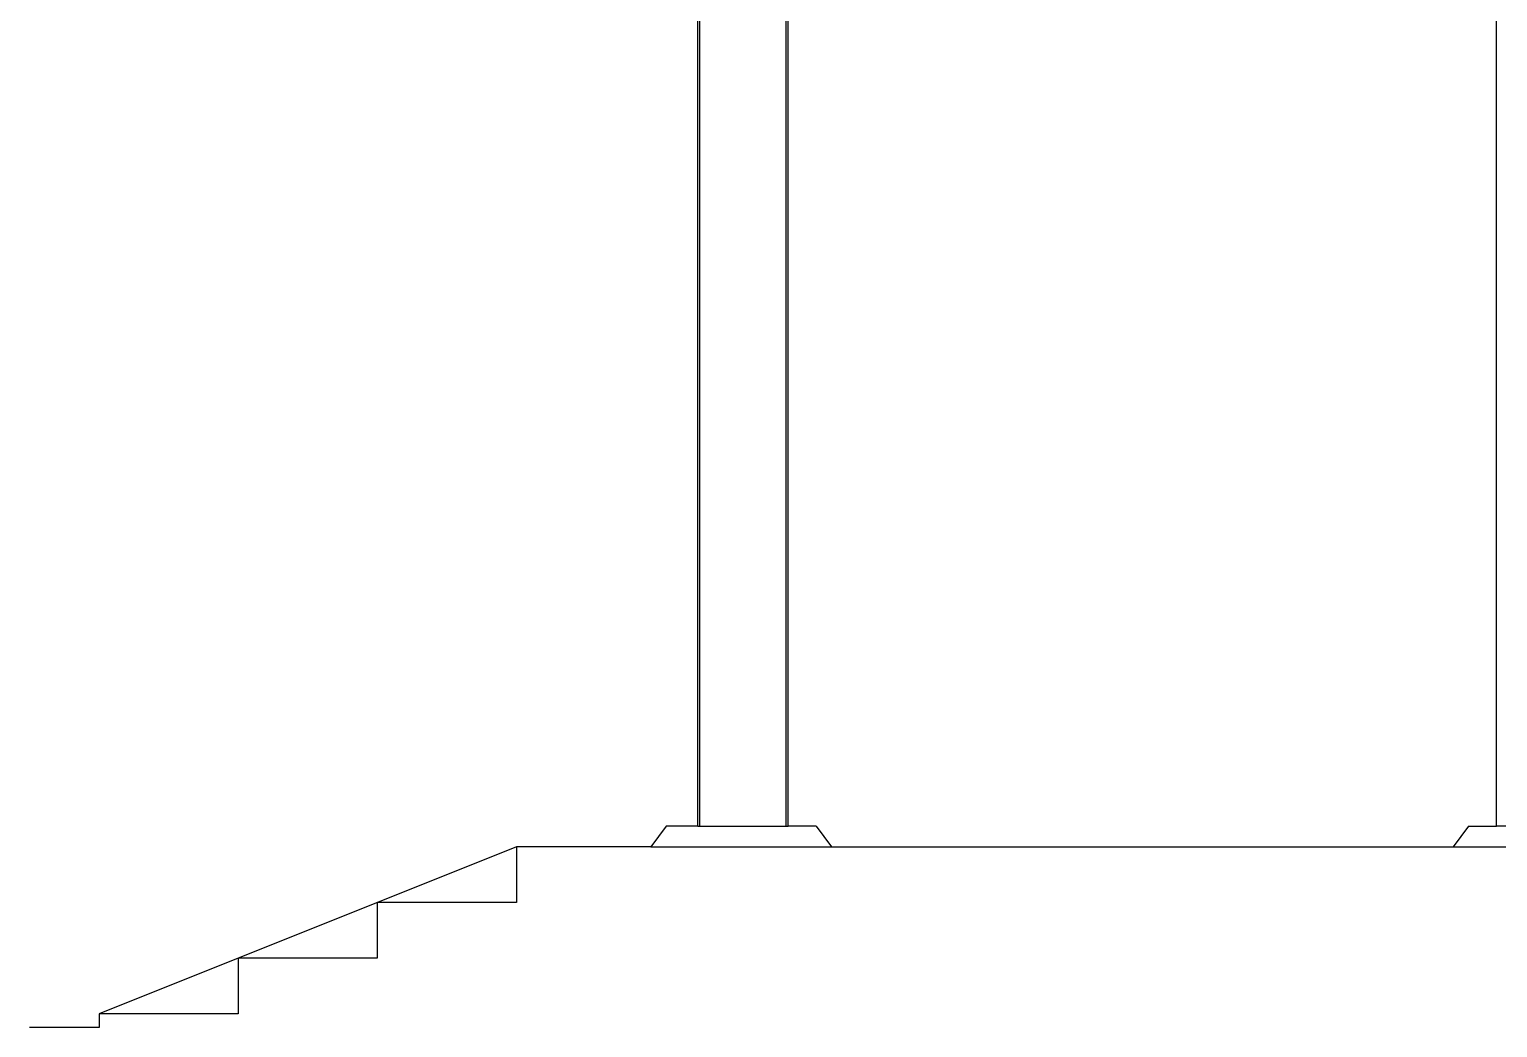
# Model space of a CAD drawing. Header units: metres. Extents: x 347 to 6748, y 1381 to 7652.
# Drawn here: x 347 to 4569, y 1381 to 4253 of the extents above; entities that cross this region are included whole.
import ezdxf

# ---------------------------------------------------------------- set-up
doc = ezdxf.new("R2010")
doc.units = ezdxf.units.M
doc.layers.add('3', color=3, linetype='Continuous')
doc.layers.add('4', color=4, linetype='Continuous')

msp = doc.modelspace()

# ---------------------------------------------------------------- linework, layer by layer
at = {"layer": '3'}
for p, q in [((2274.79, 1961.1), (2274.79, 5598.75)), ((2522.79, 1961.1), (2522.79, 5598.75)), ((2268.79, 1961.1), (2528.79, 1961.1)), ((4825.73, 1961.1), (4565.73, 1961.1)), ((1747.26, 1901.1), (547.26, 1421.1))]:
    msp.add_line(p, q, dxfattribs=at)
at = {"layer": '4'}
for p, q in [((2268.79, 1961.1), (2268.79, 5598.75)), ((2528.79, 1961.1), (2528.79, 5598.75)), ((4565.73, 1961.1), (4565.73, 5598.75)), ((2178.38, 1961.1), (2133.79, 1901.1)), ((2268.79, 1961.1), (2178.38, 1961.1)), ((2609.2, 1961.1), (2528.79, 1961.1)), ((2609.2, 1961.1), (2653.79, 1901.1)), ((4485.31, 1961.1), (4440.73, 1901.1)), ((4485.31, 1961.1), (4565.73, 1961.1)), ((2133.79, 1901.1), (4960.73, 1901.1))]:
    msp.add_line(p, q, dxfattribs=at)
msp.add_lwpolyline([(2133.79, 1901.1), (1747.26, 1901.1), (1747.26, 1741.1), (1347.26, 1741.1), (1347.26, 1581.1), (947.26, 1581.1), (947.26, 1421.1), (547.26, 1421.1), (547.26, 1381.1), (346.91, 1381.1)], dxfattribs=at)

doc.saveas('drawing.dxf')
